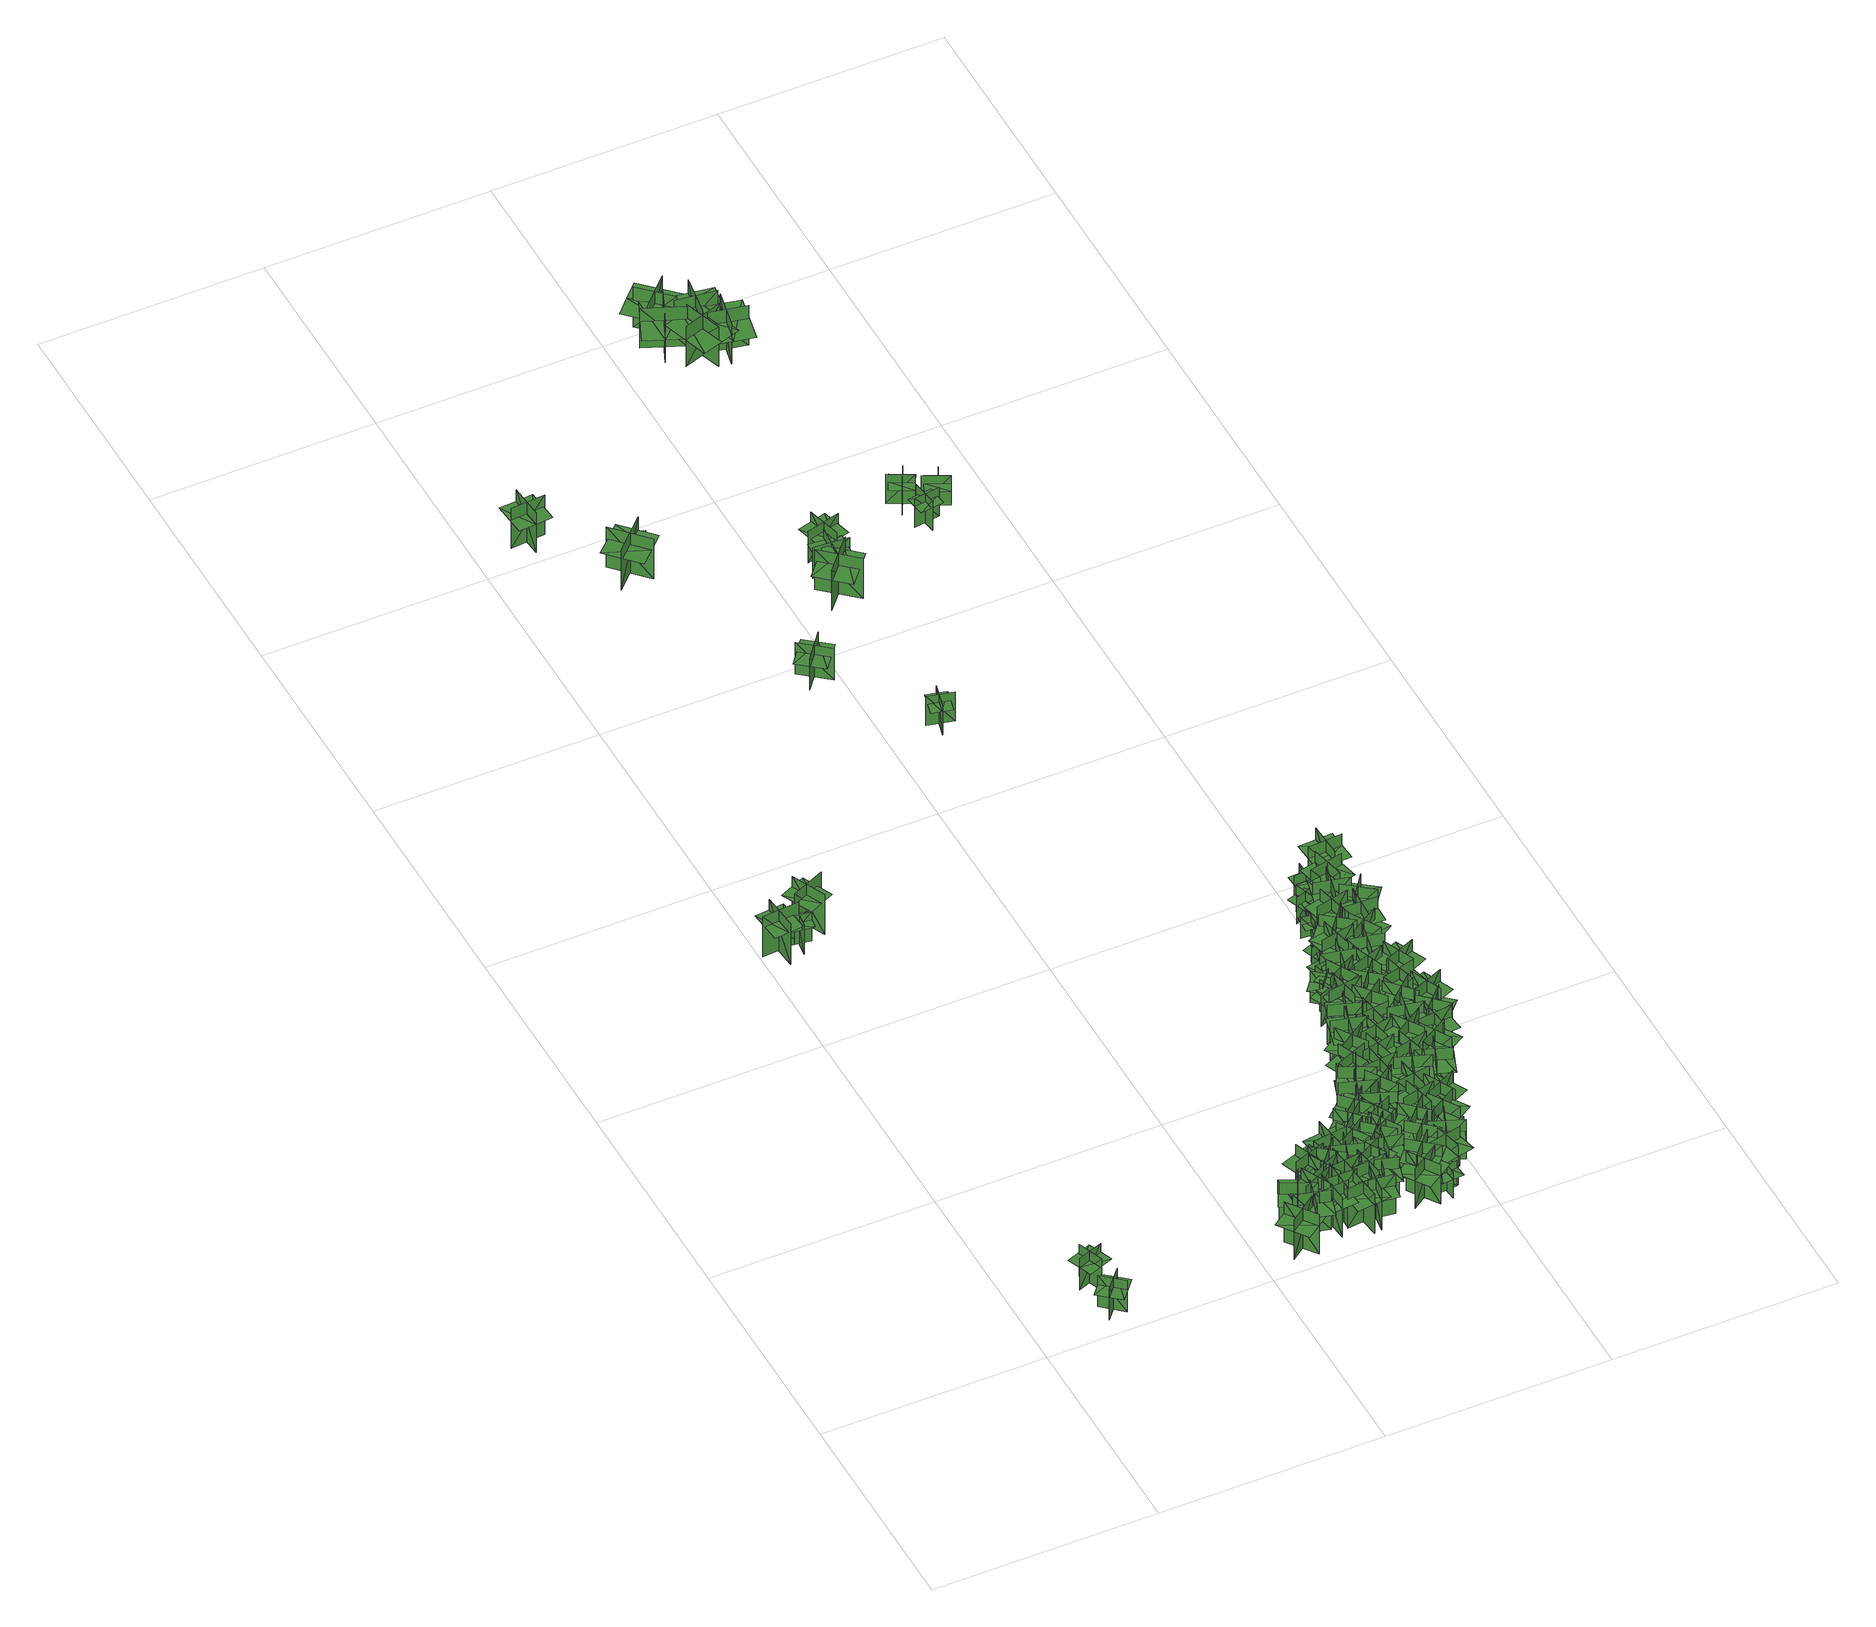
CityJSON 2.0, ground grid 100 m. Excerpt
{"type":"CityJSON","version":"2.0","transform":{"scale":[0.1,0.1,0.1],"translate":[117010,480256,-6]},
"CityObjects":{
"tree1":{"type":"SolitaryVegetationObject","geometry":[{"type":"MultiSurface","lod":"1","boundaries":[[[0,1,2]],[[0,2,3]],[[4,5,6]],[[4,6,7]],[[8,9,10]],[[8,10,11]],[[8,11,12]],[[8,12,13]]]}]},
"tree2":{"type":"SolitaryVegetationObject","geometry":[{"type":"MultiSurface","lod":"1","boundaries":[[[14,15,16]],[[14,16,17]],[[18,19,20]],[[18,20,21]],[[22,23,24]],[[22,24,25]],[[22,25,26]],[[22,26,27]]]}]},
"tree3":{"type":"SolitaryVegetationObject","geometry":[{"type":"MultiSurface","lod":"1","boundaries":[[[28,29,30]],[[28,30,31]],[[32,33,34]],[[32,34,35]],[[36,37,38]],[[36,38,39]],[[36,40,41]],[[36,41,37]]]}]},
"tree4":{"type":"SolitaryVegetationObject","geometry":[{"type":"MultiSurface","lod":"1","boundaries":[[[42,43,44]],[[42,44,45]],[[46,47,48]],[[46,48,49]],[[50,51,52]],[[50,52,53]],[[50,54,55]],[[50,55,51]]]}]},
"tree5":{"type":"SolitaryVegetationObject","geometry":[{"type":"MultiSurface","lod":"1","boundaries":[[[56,57,58]],[[56,58,59]],[[60,61,62]],[[60,62,63]],[[64,65,66]],[[64,66,67]],[[64,68,69]],[[64,69,65]]]}]},
"tree6":{"type":"SolitaryVegetationObject","geometry":[{"type":"MultiSurface","lod":"1","boundaries":[[[70,71,72]],[[70,72,73]],[[74,75,76]],[[74,76,77]],[[78,79,80]],[[78,80,81]],[[78,81,82]],[[78,82,83]]]}]},
"tree7":{"type":"SolitaryVegetationObject","geometry":[{"type":"MultiSurface","lod":"1","boundaries":[[[84,85,86]],[[84,86,87]],[[88,89,90]],[[88,90,91]],[[92,93,94]],[[92,94,95]],[[92,95,96]],[[92,96,97]]]}]},
"tree8":{"type":"SolitaryVegetationObject","geometry":[{"type":"MultiSurface","lod":"1","boundaries":[[[98,99,100]],[[98,100,101]],[[102,103,104]],[[102,104,105]],[[106,107,108]],[[106,108,109]],[[106,109,110]],[[106,110,111]]]}]},
"tree9":{"type":"SolitaryVegetationObject","geometry":[{"type":"MultiSurface","lod":"1","boundaries":[[[112,113,114]],[[112,114,115]],[[116,117,118]],[[116,118,119]],[[120,121,122]],[[120,122,123]],[[120,123,124]],[[120,124,125]]]}]},
"tree10":{"type":"SolitaryVegetationObject","geometry":[{"type":"MultiSurface","lod":"1","boundaries":[[[126,127,128]],[[126,128,129]],[[130,131,132]],[[130,132,133]],[[134,135,136]],[[134,136,137]],[[134,137,138]],[[134,138,139]]]}]},
"tree11":{"type":"SolitaryVegetationObject","geometry":[{"type":"MultiSurface","lod":"1","boundaries":[[[140,141,142]],[[140,142,143]],[[144,145,146]],[[144,146,147]],[[148,149,150]],[[148,150,151]],[[148,151,152]],[[148,152,153]]]}]},
"tree12":{"type":"SolitaryVegetationObject","geometry":[{"type":"MultiSurface","lod":"1","boundaries":[[[154,155,156]],[[154,156,157]],[[158,159,160]],[[158,160,161]],[[162,163,164]],[[162,164,165]],[[162,165,166]],[[162,166,167]]]}]},
"tree13":{"type":"SolitaryVegetationObject","geometry":[{"type":"MultiSurface","lod":"1","boundaries":[[[168,169,170]],[[168,170,171]],[[172,173,174]],[[172,174,175]],[[176,177,178]],[[176,178,179]],[[176,179,180]],[[176,180,181]]]}]},
"tree14":{"type":"SolitaryVegetationObject","geometry":[{"type":"MultiSurface","lod":"1","boundaries":[[[182,183,184]],[[182,184,185]],[[186,187,188]],[[186,188,189]],[[190,191,192]],[[190,192,193]],[[190,193,194]],[[190,194,195]]]}]},
"tree15":{"type":"SolitaryVegetationObject","geometry":[{"type":"MultiSurface","lod":"1","boundaries":[[[196,197,198]],[[196,198,199]],[[200,201,202]],[[200,202,203]],[[204,205,206]],[[204,206,207]],[[204,207,208]],[[204,208,209]]]}]},
"tree16":{"type":"SolitaryVegetationObject","geometry":[{"type":"MultiSurface","lod":"1","boundaries":[[[210,211,212]],[[210,212,213]],[[214,215,216]],[[214,216,217]],[[218,219,220]],[[218,220,221]],[[218,221,222]],[[218,222,223]]]}]},
"tree17":{"type":"SolitaryVegetationObject","geometry":[{"type":"MultiSurface","lod":"1","boundaries":[[[224,225,226]],[[224,226,227]],[[228,229,230]],[[228,230,231]],[[232,233,234]],[[232,234,235]],[[232,235,236]],[[232,236,237]]]}]},
"tree18":{"type":"SolitaryVegetationObject","geometry":[{"type":"MultiSurface","lod":"1","boundaries":[[[238,239,240]],[[238,240,241]],[[242,243,244]],[[242,244,245]],[[246,247,248]],[[246,248,249]],[[246,249,250]],[[246,250,251]]]}]},
"tree19":{"type":"SolitaryVegetationObject","geometry":[{"type":"MultiSurface","lod":"1","boundaries":[[[252,253,254]],[[252,254,255]],[[256,257,258]],[[256,258,259]],[[260,261,262]],[[260,262,263]],[[260,263,264]],[[260,264,265]]]}]},
"tree20":{"type":"SolitaryVegetationObject","geometry":[{"type":"MultiSurface","lod":"1","boundaries":[[[266,267,268]],[[266,268,269]],[[270,271,272]],[[270,272,273]],[[274,275,276]],[[274,276,277]],[[274,277,278]],[[274,278,279]]]}]},
"tree21":{"type":"SolitaryVegetationObject","geometry":[{"type":"MultiSurface","lod":"1","boundaries":[[[280,281,282]],[[280,282,283]],[[284,285,286]],[[284,286,287]],[[288,289,290]],[[288,290,291]],[[288,291,292]],[[288,292,293]]]}]},
"tree22":{"type":"SolitaryVegetationObject","geometry":[{"type":"MultiSurface","lod":"1","boundaries":[[[294,295,296]],[[294,296,297]],[[298,299,300]],[[298,300,301]],[[302,303,304]],[[302,304,305]],[[302,305,306]],[[302,306,307]]]}]},
"tree23":{"type":"SolitaryVegetationObject","geometry":[{"type":"MultiSurface","lod":"1","boundaries":[[[308,309,310]],[[308,310,311]],[[312,313,314]],[[312,314,315]],[[316,317,318]],[[316,318,319]],[[316,319,320]],[[316,320,321]]]}]},
"tree24":{"type":"SolitaryVegetationObject","geometry":[{"type":"MultiSurface","lod":"1","boundaries":[[[322,323,324]],[[322,324,325]],[[326,327,328]],[[326,328,329]],[[330,331,332]],[[330,332,333]],[[330,333,334]],[[330,334,335]]]}]},
"tree25":{"type":"SolitaryVegetationObject","geometry":[{"type":"MultiSurface","lod":"1","boundaries":[[[336,337,338]],[[336,338,339]],[[340,341,342]],[[340,342,343]],[[344,345,346]],[[344,346,347]],[[344,347,348]],[[344,348,349]]]}]},
"tree26":{"type":"SolitaryVegetationObject","geometry":[{"type":"MultiSurface","lod":"1","boundaries":[[[350,351,352]],[[350,352,353]],[[354,355,356]],[[354,356,357]],[[358,359,360]],[[358,360,361]],[[358,361,362]],[[358,362,363]]]}]},
"tree27":{"type":"SolitaryVegetationObject","geometry":[{"type":"MultiSurface","lod":"1","boundaries":[[[364,365,366]],[[364,366,367]],[[368,369,370]],[[368,370,371]],[[372,373,374]],[[372,374,375]],[[372,375,376]],[[372,376,377]]]}]},
"tree28":{"type":"SolitaryVegetationObject","geometry":[{"type":"MultiSurface","lod":"1","boundaries":[[[378,379,380]],[[378,380,381]],[[382,383,384]],[[382,384,385]],[[386,387,388]],[[386,388,389]],[[386,389,390]],[[386,390,391]]]}]},
"tree29":{"type":"SolitaryVegetationObject","geometry":[{"type":"MultiSurface","lod":"1","boundaries":[[[392,393,394]],[[392,394,395]],[[396,397,398]],[[396,398,399]],[[400,401,402]],[[400,402,403]],[[400,403,404]],[[400,404,405]]]}]},
"tree30":{"type":"SolitaryVegetationObject","geometry":[{"type":"MultiSurface","lod":"1","boundaries":[[[406,407,408]],[[406,408,409]],[[410,411,412]],[[410,412,413]],[[414,415,416]],[[414,416,417]],[[414,417,418]],[[414,418,419]]]}]},
"tree31":{"type":"SolitaryVegetationObject","geometry":[{"type":"MultiSurface","lod":"1","boundaries":[[[420,421,422]],[[420,422,423]],[[424,425,426]],[[424,426,427]],[[428,429,430]],[[428,430,431]],[[428,431,432]],[[428,432,433]]]}]},
"tree32":{"type":"SolitaryVegetationObject","geometry":[{"type":"MultiSurface","lod":"1","boundaries":[[[434,435,436]],[[434,436,437]],[[438,439,440]],[[438,440,441]],[[442,443,444]],[[442,444,445]],[[442,445,446]],[[442,446,447]]]}]},
"tree33":{"type":"SolitaryVegetationObject","geometry":[{"type":"MultiSurface","lod":"1","boundaries":[[[448,449,450]],[[448,450,451]],[[452,453,454]],[[452,454,455]],[[456,457,458]],[[456,458,459]],[[456,459,460]],[[456,460,461]]]}]},
"tree34":{"type":"SolitaryVegetationObject","geometry":[{"type":"MultiSurface","lod":"1","boundaries":[[[462,463,464]],[[462,464,465]],[[466,467,468]],[[466,468,469]],[[470,471,472]],[[470,472,473]],[[470,473,474]],[[470,474,475]]]}]},
"tree35":{"type":"SolitaryVegetationObject","geometry":[{"type":"MultiSurface","lod":"1","boundaries":[[[476,477,478]],[[476,478,479]],[[480,481,482]],[[480,482,483]],[[484,485,486]],[[484,486,487]],[[484,487,488]],[[484,488,489]]]}]},
"tree36":{"type":"SolitaryVegetationObject","geometry":[{"type":"MultiSurface","lod":"1","boundaries":[[[490,491,492]],[[490,492,493]],[[494,495,496]],[[494,496,497]],[[498,499,500]],[[498,500,501]],[[498,501,502]],[[498,502,503]]]}]},
"tree37":{"type":"SolitaryVegetationObject","geometry":[{"type":"MultiSurface","lod":"1","boundaries":[[[504,505,506]],[[504,506,507]],[[508,509,510]],[[508,510,511]],[[512,513,514]],[[512,514,515]],[[512,515,516]],[[512,516,517]]]}]},
"tree38":{"type":"SolitaryVegetationObject","geometry":[{"type":"MultiSurface","lod":"1","boundaries":[[[518,519,520]],[[518,520,521]],[[522,523,524]],[[522,524,525]],[[526,527,528]],[[526,528,529]],[[526,529,530]],[[526,530,531]]]}]},
"tree39":{"type":"SolitaryVegetationObject","geometry":[{"type":"MultiSurface","lod":"1","boundaries":[[[532,533,534]],[[532,534,535]],[[536,537,538]],[[536,538,539]],[[540,541,542]],[[540,542,543]],[[540,543,544]],[[540,544,545]]]}]},
"tree40":{"type":"SolitaryVegetationObject","geometry":[{"type":"MultiSurface","lod":"1","boundaries":[[[546,547,548]],[[546,548,549]],[[550,551,552]],[[550,552,553]],[[554,555,556]],[[554,556,557]],[[554,557,558]],[[554,558,559]]]}]},
"tree41":{"type":"SolitaryVegetationObject","geometry":[{"type":"MultiSurface","lod":"1","boundaries":[[[560,561,562]],[[560,562,563]],[[564,565,566]],[[564,566,567]],[[568,569,570]],[[568,570,571]],[[568,571,572]],[[568,572,573]]]}]},
"tree42":{"type":"SolitaryVegetationObject","geometry":[{"type":"MultiSurface","lod":"1","boundaries":[[[574,575,576]],[[574,576,577]],[[578,579,580]],[[578,580,581]],[[582,583,584]],[[582,584,585]],[[582,585,586]],[[582,586,587]]]}]},
"tree43":{"type":"SolitaryVegetationObject","geometry":[{"type":"MultiSurface","lod":"1","boundaries":[[[588,589,590]],[[588,590,591]],[[592,593,594]],[[592,594,595]],[[596,597,598]],[[596,598,599]],[[596,599,600]],[[596,600,601]]]}]},
"tree44":{"type":"SolitaryVegetationObject","geometry":[{"type":"MultiSurface","lod":"1","boundaries":[[[602,603,604]],[[602,604,605]],[[606,607,608]],[[606,608,609]],[[610,611,612]],[[610,612,613]],[[610,613,614]],[[610,614,615]]]}]},
"tree45":{"type":"SolitaryVegetationObject","geometry":[{"type":"MultiSurface","lod":"1","boundaries":[[[616,617,618]],[[616,618,619]],[[620,621,622]],[[620,622,623]],[[624,625,626]],[[624,626,627]],[[624,627,628]],[[624,628,629]]]}]},
"tree46":{"type":"SolitaryVegetationObject","geometry":[{"type":"MultiSurface","lod":"1","boundaries":[[[630,631,632]],[[630,632,633]],[[634,635,636]],[[634,636,637]],[[638,639,640]],[[638,640,641]],[[638,641,642]],[[638,642,643]]]}]},
"tree47":{"type":"SolitaryVegetationObject","geometry":[{"type":"MultiSurface","lod":"1","boundaries":[[[644,645,646]],[[644,646,647]],[[648,649,650]],[[648,650,651]],[[652,653,654]],[[652,654,655]],[[652,655,656]],[[652,656,657]]]}]},
"tree48":{"type":"SolitaryVegetationObject","geometry":[{"type":"MultiSurface","lod":"1","boundaries":[[[658,659,660]],[[658,660,661]],[[662,663,664]],[[662,664,665]],[[666,667,668]],[[666,668,669]],[[666,669,670]],[[666,670,671]]]}]},
"tree49":{"type":"SolitaryVegetationObject","geometry":[{"type":"MultiSurface","lod":"1","boundaries":[[[672,673,674]],[[672,674,675]],[[676,677,678]],[[676,678,679]],[[680,681,682]],[[680,682,683]],[[680,683,684]],[[680,684,685]]]}]},
"tree50":{"type":"SolitaryVegetationObject","geometry":[{"type":"MultiSurface","lod":"1","boundaries":[[[686,687,688]],[[686,688,689]],[[690,691,692]],[[690,692,693]],[[694,695,696]],[[694,696,697]],[[694,697,698]],[[694,698,699]]]}]},
"tree51":{"type":"SolitaryVegetationObject","geometry":[{"type":"MultiSurface","lod":"1","boundaries":[[[700,701,702]],[[700,702,703]],[[704,705,706]],[[704,706,707]],[[708,709,710]],[[708,710,711]],[[708,711,712]],[[708,712,713]]]}]},
"tree52":{"type":"SolitaryVegetationObject","geometry":[{"type":"MultiSurface","lod":"1","boundaries":[[[714,715,716]],[[714,716,717]],[[718,719,720]],[[718,720,721]],[[722,723,724]],[[722,724,725]],[[722,725,726]],[[722,726,727]]]}]},
"tree53":{"type":"SolitaryVegetationObject","geometry":[{"type":"MultiSurface","lod":"1","boundaries":[[[728,729,730]],[[728,730,731]],[[732,733,734]],[[732,734,735]],[[736,737,738]],[[736,738,739]],[[736,739,740]],[[736,740,741]]]}]},
"tree54":{"type":"SolitaryVegetationObject","geometry":[{"type":"MultiSurface","lod":"1","boundaries":[[[742,743,744]],[[742,744,745]],[[746,747,748]],[[746,748,749]],[[750,751,752]],[[750,752,753]],[[750,753,754]],[[750,754,755]]]}]},
"tree55":{"type":"SolitaryVegetationObject","geometry":[{"type":"MultiSurface","lod":"1","boundaries":[[[756,757,758]],[[756,758,759]],[[760,761,762]],[[760,762,763]],[[764,765,766]],[[764,766,767]],[[764,767,768]],[[764,768,769]]]}]},
"tree56":{"type":"SolitaryVegetationObject","geometry":[{"type":"MultiSurface","lod":"1","boundaries":[[[770,771,772]],[[770,772,773]],[[774,775,776]],[[774,776,777]],[[778,779,780]],[[778,780,781]],[[778,781,782]],[[778,782,783]]]}]},
"tree57":{"type":"SolitaryVegetationObject","geometry":[{"type":"MultiSurface","lod":"1","boundaries":[[[784,785,786]],[[784,786,787]],[[788,789,790]],[[788,790,791]],[[792,793,794]],[[792,794,795]],[[792,795,796]],[[792,796,797]]]}]},
"tree58":{"type":"SolitaryVegetationObject","geometry":[{"type":"MultiSurface","lod":"1","boundaries":[[[798,799,800]],[[798,800,801]],[[802,803,804]],[[802,804,805]],[[806,807,808]],[[806,808,809]],[[806,807,810]],[[806,810,811]]]}]},
"tree59":{"type":"SolitaryVegetationObject","geometry":[{"type":"MultiSurface","lod":"1","boundaries":[[[812,813,814]],[[812,814,815]],[[816,817,818]],[[816,818,819]],[[820,821,822]],[[820,822,823]],[[820,823,824]],[[820,824,825]]]}]},
"tree60":{"type":"SolitaryVegetationObject","geometry":[{"type":"MultiSurface","lod":"1","boundaries":[[[826,827,828]],[[826,828,829]],[[830,831,832]],[[830,832,833]],[[834,835,836]],[[834,836,837]],[[834,837,838]],[[834,838,839]]]}]},
"tree61":{"type":"SolitaryVegetationObject","geometry":[{"type":"MultiSurface","lod":"1","boundaries":[[[840,841,842]],[[840,842,843]],[[844,845,846]],[[844,846,847]],[[848,849,850]],[[848,850,851]],[[848,851,852]],[[848,852,853]]]}]},
"tree62":{"type":"SolitaryVegetationObject","geometry":[{"type":"MultiSurface","lod":"1","boundaries":[[[854,855,856]],[[854,856,857]],[[858,859,860]],[[858,860,861]],[[862,863,864]],[[862,864,865]],[[862,866,867]],[[862,867,863]]]}]},
"tree63":{"type":"SolitaryVegetationObject","geometry":[{"type":"MultiSurface","lod":"1","boundaries":[[[868,869,870]],[[868,870,871]],[[872,873,874]],[[872,874,875]],[[876,877,878]],[[876,878,879]],[[876,877,880]],[[876,880,881]]]}]},
"tree64":{"type":"SolitaryVegetationObject","geometry":[{"type":"MultiSurface","lod":"1","boundaries":[[[882,883,884]],[[882,884,885]],[[886,887,888]],[[886,888,889]],[[890,891,892]],[[890,892,893]],[[890,893,894]],[[890,894,895]]]}]},
"tree65":{"type":"SolitaryVegetationObject","geometry":[{"type":"MultiSurface","lod":"1","boundaries":[[[896,897,898]],[[896,898,899]],[[900,901,902]],[[900,902,903]],[[904,905,906]],[[904,906,907]],[[904,907,908]],[[904,908,909]]]}]},
"tree66":{"type":"SolitaryVegetationObject","geometry":[{"type":"MultiSurface","lod":"1","boundaries":[[[910,911,912]],[[910,912,913]],[[914,915,916]],[[914,916,917]],[[918,919,920]],[[918,920,921]],[[918,921,922]],[[918,922,923]]]}]},
"tree67":{"type":"SolitaryVegetationObject","geometry":[{"type":"MultiSurface","lod":"1","boundaries":[[[924,925,926]],[[924,926,927]],[[928,929,930]],[[928,930,931]],[[932,933,934]],[[932,934,935]],[[932,933,936]],[[932,936,937]]]}]},
"tree68":{"type":"SolitaryVegetationObject","geometry":[{"type":"MultiSurface","lod":"1","boundaries":[[[938,939,940]],[[938,940,941]],[[942,943,944]],[[942,944,945]],[[946,947,948]],[[946,948,949]],[[946,949,950]],[[946,950,951]]]}]},
"tree69":{"type":"SolitaryVegetationObject","geometry":[{"type":"MultiSurface","lod":"1","boundaries":[[[952,953,954]],[[952,954,955]],[[956,957,958]],[[956,958,959]],[[960,961,962]],[[960,962,963]],[[960,963,964]],[[960,964,965]]]}]},
"tree70":{"type":"SolitaryVegetationObject","geometry":[{"type":"MultiSurface","lod":"1","boundaries":[[[966,967,968]],[[966,968,969]],[[970,971,972]],[[970,972,973]],[[974,975,976]],[[974,976,977]],[[974,977,978]],[[974,978,979]]]}]},
"tree71":{"type":"SolitaryVegetationObject","geometry":[{"type":"MultiSurface","lod":"1","boundaries":[[[980,981,982]],[[980,982,983]],[[984,985,986]],[[984,986,987]],[[988,989,990]],[[988,990,991]],[[988,991,992]],[[988,992,993]]]}]},
"tree72":{"type":"SolitaryVegetationObject","geometry":[{"type":"MultiSurface","lod":"1","boundaries":[[[994,995,996]],[[994,996,997]],[[998,999,1000]],[[998,1000,1001]],[[1002,1003,1004]],[[1002,1004,1005]],[[1002,1003,1006]],[[1002,1006,1007]]]}]},
"tree73":{"type":"SolitaryVegetationObject","geometry":[{"type":"MultiSurface","lod":"1","boundaries":[[[1008,1009,1010]],[[1008,1010,1011]],[[1012,1013,1014]],[[1012,1014,1015]],[[1016,1017,1018]],[[1016,1018,1019]],[[1016,1019,1020]],[[1016,1020,1021]]]}]},
"tree74":{"type":"SolitaryVegetationObject","geometry":[{"type":"MultiSurface","lod":"1","boundaries":[[[1022,1023,1024]],[[1022,1024,1025]],[[1026,1027,1028]],[[1026,1028,1029]],[[1030,1031,1032]],[[1030,1032,1033]],[[1030,1033,1034]],[[1030,1034,1035]]]}]},
"tree75":{"type":"SolitaryVegetationObject","geometry":[{"type":"MultiSurface","lod":"1","boundaries":[[[1036,1037,1038]],[[1036,1038,1039]],[[1040,1041,1042]],[[1040,1042,1043]],[[1044,1045,1046]],[[1044,1046,1047]],[[1044,1047,1048]],[[1044,1048,1049]]]}]},
"tree76":{"type":"SolitaryVegetationObject","geometry":[{"type":"MultiSurface","lod":"1","boundaries":[[[1050,1051,1052]],[[1050,1052,1053]],[[1054,1055,1056]],[[1054,1056,1057]],[[1058,1059,1060]],[[1058,1060,1061]],[[1058,1061,1062]],[[1058,1062,1063]]]}]},
"tree77":{"type":"SolitaryVegetationObject","geometry":[{"type":"MultiSurface","lod":"1","boundaries":[[[1064,1065,1066]],[[1064,1066,1067]],[[1068,1069,1070]],[[1068,1070,1071]],[[1072,1073,1074]],[[1072,1074,1075]],[[1072,1075,1076]],[[1072,1076,1077]]]}]},
"tree78":{"type":"SolitaryVegetationObject","geometry":[{"type":"MultiSurface","lod":"1","boundaries":[[[1078,1079,1080]],[[1078,1080,1081]],[[1082,1083,1084]],[[1082,1084,1085]],[[1086,1087,1088]],[[1086,1088,1089]],[[1086,1089,1090]],[[1086,1090,1091]]]}]},
"tree79":{"type":"SolitaryVegetationObject","geometry":[{"type":"MultiSurface","lod":"1","boundaries":[[[1092,1093,1094]],[[1092,1094,1095]],[[1096,1097,1098]],[[1096,1098,1099]],[[1100,1101,1102]],[[1100,1102,1103]],[[1100,1103,1104]],[[1100,1104,1105]]]}]},
"tree80":{"type":"SolitaryVegetationObject","geometry":[{"type":"MultiSurface","lod":"1","boundaries":[[[1106,1107,1108]],[[1106,1108,1109]],[[1110,1111,1112]],[[1110,1112,1113]],[[1114,1115,1116]],[[1114,1116,1117]],[[1114,1115,1118]],[[1114,1118,1119]]]}]},
"tree81":{"type":"SolitaryVegetationObject","geometry":[{"type":"MultiSurface","lod":"1","boundaries":[[[1120,1121,1122]],[[1120,1122,1123]],[[1124,1125,1126]],[[1124,1126,1127]],[[1128,1129,1130]],[[1128,1130,1131]],[[1128,1131,1132]],[[1128,1132,1133]]]}]},
"tree82":{"type":"SolitaryVegetationObject","geometry":[{"type":"MultiSurface","lod":"1","boundaries":[[[1134,1135,1136]],[[1134,1136,1137]],[[1138,1139,1140]],[[1138,1140,1141]],[[1142,1143,1144]],[[1142,1144,1145]],[[1142,1145,1146]],[[1142,1146,1147]]]}]},
"tree83":{"type":"SolitaryVegetationObject","geometry":[{"type":"MultiSurface","lod":"1","boundaries":[[[1148,1149,1150]],[[1148,1150,1151]],[[1152,1153,1154]],[[1152,1154,1155]],[[1156,1157,1158]],[[1156,1158,1159]],[[1156,1159,1160]],[[1156,1160,1161]]]}]},
"tree84":{"type":"SolitaryVegetationObject","geometry":[{"type":"MultiSurface","lod":"1","boundaries":[[[1162,1163,1164]],[[1162,1164,1165]],[[1166,1167,1168]],[[1166,1168,1169]],[[1170,1171,1172]],[[1170,1172,1173]],[[1170,1173,1174]],[[1170,1174,1175]]]}]},
"tree85":{"type":"SolitaryVegetationObject","geometry":[{"type":"MultiSurface","lod":"1","boundaries":[[[1176,1177,1178]],[[1176,1178,1179]],[[1180,1181,1182]],[[1180,1182,1183]],[[1184,1185,1186]],[[1184,1186,1187]],[[1184,1187,1188]],[[1184,1188,1189]]]}]},
"tree86":{"type":"SolitaryVegetationObject","geometry":[{"type":"MultiSurface","lod":"1","boundaries":[[[1190,1191,1192]],[[1190,1192,1193]],[[1194,1195,1196]],[[1194,1196,1197]],[[1198,1199,1200]],[[1198,1200,1201]],[[1198,1201,1202]],[[1198,1202,1203]]]}]},
"tree87":{"type":"SolitaryVegetationObject","geometry":[{"type":"MultiSurface","lod":"1","boundaries":[[[1204,1205,1206]],[[1204,1206,1207]],[[1208,1209,1210]],[[1208,1210,1211]],[[1212,1213,1214]],[[1212,1214,1215]],[[1212,1213,1216]],[[1212,1216,1217]]]}]},
"tree88":{"type":"SolitaryVegetationObject","geometry":[{"type":"MultiSurface","lod":"1","boundaries":[[[1218,1219,1220]],[[1218,1220,1221]],[[1222,1223,1224]],[[1222,1224,1225]],[[1226,1227,1228]],[[1226,1228,1229]],[[1226,1229,1230]],[[1226,1230,1231]]]}]},
"tree89":{"type":"SolitaryVegetationObject","geometry":[{"type":"MultiSurface","lod":"1","boundaries":[[[1232,1233,1234]],[[1232,1234,1235]],[[1236,1237,1238]],[[1236,1238,1239]],[[1240,1241,1242]],[[1240,1242,1243]],[[1240,1243,1244]],[[1240,1244,1245]]]}]},
"tree90":{"type":"SolitaryVegetationObject","geometry":[{"type":"MultiSurface","lod":"1","boundaries":[[[1246,1247,1248]],[[1246,1248,1249]],[[1250,1251,1252]],[[1250,1252,1253]],[[1254,1255,1256]],[[1254,1256,1257]],[[1254,1257,1258]],[[1254,1258,1259]]]}]},
"tree91":{"type":"SolitaryVegetationObject","geometry":[{"type":"MultiSurface","lod":"1","boundaries":[[[1260,1261,1262]],[[1260,1262,1263]],[[1264,1265,1266]],[[1264,1266,1267]],[[1268,1269,1270]],[[1268,1270,1271]],[[1268,1271,1272]],[[1268,1272,1273]]]}]},
"tree92":{"type":"SolitaryVegetationObject","geometry":[{"type":"MultiSurface","lod":"1","boundaries":[[[1274,1275,1276]],[[1274,1276,1277]],[[1278,1279,1280]],[[1278,1280,1281]],[[1282,1283,1284]],[[1282,1284,1285]],[[1282,1283,1286]],[[1282,1286,1287]]]}]},
"tree93":{"type":"SolitaryVegetationObject","geometry":[{"type":"MultiSurface","lod":"1","boundaries":[[[1288,1289,1290]],[[1288,1290,1291]],[[1292,1293,1294]],[[1292,1294,1295]],[[1296,1297,1298]],[[1296,1298,1299]],[[1296,1299,1300]],[[1296,1300,1301]]]}]},
"tree94":{"type":"SolitaryVegetationObject","geometry":[{"type":"MultiSurface","lod":"1","boundaries":[[[1302,1303,1304]],[[1302,1304,1305]],[[1306,1307,1308]],[[1306,1308,1309]],[[1310,1311,1312]],[[1310,1312,1313]],[[1310,1313,1314]],[[1310,1314,1315]]]}]},
"tree95":{"type":"SolitaryVegetationObject","geometry":[{"type":"MultiSurface","lod":"1","boundaries":[[[1316,1317,1318]],[[1316,1318,1319]],[[1320,1321,1322]],[[1320,1322,1323]],[[1324,1325,1326]],[[1324,1326,1327]],[[1324,1327,1328]],[[1324,1328,1329]]]}]},
"tree96":{"type":"SolitaryVegetationObject","geometry":[{"type":"MultiSurface","lod":"1","boundaries":[[[1330,1331,1332]],[[1330,1332,1333]],[[1334,1335,1336]],[[1334,1336,1337]],[[1338,1339,1340]],[[1338,1340,1341]],[[1338,1341,1342]],[[1338,1342,1343]]]}]},
"tree97":{"type":"SolitaryVegetationObject","geometry":[{"type":"MultiSurface","lod":"1","boundaries":[[[1344,1345,1346]],[[1344,1346,1347]],[[1348,1349,1350]],[[1348,1350,1351]],[[1352,1353,1354]],[[1352,1354,1355]],[[1352,1355,1356]],[[1352,1356,1357]]]}]},
"tree98":{"type":"SolitaryVegetationObject","geometry":[{"type":"MultiSurface","lod":"1","boundaries":[[[1358,1359,1360]],[[1358,1360,1361]],[[1362,1363,1364]],[[1362,1364,1365]],[[1366,1367,1368]],[[1366,1368,1369]],[[1366,1370,1371]],[[1366,1371,1367]]]}]},
"tree99":{"type":"SolitaryVegetationObject","geometry":[{"type":"MultiSurface","lod":"1","boundaries":[[[1372,1373,1374]],[[1372,1374,1375]],[[1376,1377,1378]],[[1376,1378,1379]],[[1380,1381,1382]],[[1380,1382,1383]],[[1380,1384,1385]],[[1380,1385,1381]]]}]},
"tree100":{"type":"SolitaryVegetationObject","geometry":[{"type":"MultiSurface","lod":"1","boundaries":[[[1386,1387,1388]],[[1386,1388,1389]],[[1390,1391,1392]],[[1390,1392,1393]],[[1394,1395,1396]],[[1394,1396,1397]],[[1394,1397,1398]],[[1394,1398,1399]]]}]},
"tree101":{"type":"SolitaryVegetationObject","geometry":[{"type":"MultiSurface","lod":"1","boundaries":[[[1400,1401,1402]],[[1400,1402,1403]],[[1404,1405,1406]],[[1404,1406,1407]],[[1408,1409,1410]],[[1408,1410,1411]],[[1408,1411,1412]],[[1408,1412,1413]]]}]},
"tree102":{"type":"SolitaryVegetationObject","geometry":[{"type":"MultiSurface","lod":"1","boundaries":[[[1414,1415,1416]],[[1414,1416,1417]],[[1418,1419,1420]],[[1418,1420,1421]],[[1422,1423,1424]],[[1422,1424,1425]],[[1422,1425,1426]],[[1422,1426,1427]]]}]},
"tree103":{"type":"SolitaryVegetationObject","geometry":[{"type":"MultiSurface","lod":"1","boundaries":[[[1428,1429,1430]],[[1428,1430,1431]],[[1432,1433,1434]],[[1432,1434,1435]],[[1436,1437,1438]],[[1436,1438,1439]],[[1436,1440,1441]],[[1436,1441,1437]]]}]}
},
"vertices":[
[399,88,15],[307,167,15],[307,167,184],[399,88,184],[394,169,15],[315,77,15],[315,77,184],[394,169,184],[394,169,137],[347,209,137],[268,116,137],[315,77,137],[361,37,137],[440,130,137],
[319,357,16],[362,243,16],[362,243,186],[319,357,186],[285,283,16],[399,326,16],[399,326,186],[285,283,186],[285,283,138],[307,226,138],[421,270,138],[399,326,138],[377,383,138],[263,340,138],
[90,2470,17],[76,2634,17],[76,2634,236],[90,2470,236],[174,2570,17],[9,2556,17],[9,2556,236],[174,2570,236],[89,2484,179],[76,2634,179],[11,2629,179],[24,2478,179],[154,2489,179],[141,2640,179],
[107,2574,15],[224,2557,15],[224,2557,171],[107,2574,171],[164,2500,15],[180,2617,15],[180,2617,171],[164,2500,171],[117,2573,131],[224,2557,131],[231,2604,131],[124,2619,131],[110,2527,131],[217,2511,131],
[287,2568,13],[218,2718,13],[218,2718,232],[287,2568,232],[332,2690,13],[181,2622,13],[181,2622,232],[332,2690,232],[281,2580,176],[218,2718,176],[159,2691,176],[222,2553,176],[341,2608,176],[278,2745,176],
[1125,67,14],[1250,159,14],[1250,159,230],[1125,67,230],[1227,51,14],[1135,176,14],[1135,176,230],[1227,51,230],[1227,51,169],[1289,97,169],[1197,222,169],[1135,176,169],[1073,130,169],[1164,5,169],
[1166,283,14],[1305,215,14],[1305,215,230],[1166,283,230],[1198,185,14],[1267,324,14],[1267,324,230],[1198,185,230],[1198,185,170],[1268,151,170],[1336,290,170],[1267,324,170],[1197,358,170],[1129,219,170],
[1331,151,19],[1182,194,19],[1182,194,234],[1331,151,234],[1281,242,19],[1239,93,19],[1239,93,234],[1281,242,234],[1281,242,174],[1206,263,174],[1164,114,174],[1239,93,174],[1313,71,174],[1356,220,174],
[1252,215,17],[1392,282,17],[1392,282,233],[1252,215,233],[1349,180,17],[1282,320,17],[1282,320,233],[1349,180,233],[1349,180,172],[1419,214,172],[1352,353,172],[1282,320,172],[1213,287,172],[1279,147,172],
[1352,97,16],[1338,251,16],[1338,251,231],[1352,97,231],[1418,176,16],[1264,162,16],[1264,162,231],[1418,176,231],[1418,176,171],[1411,253,171],[1257,239,171],[1264,162,171],[1271,85,171],[1425,99,171],
[1394,294,16],[1396,139,16],[1396,139,232],[1394,294,232],[1322,220,16],[1477,222,16],[1477,222,232],[1322,220,232],[1322,220,172],[1323,143,172],[1478,145,172],[1477,222,172],[1476,300,172],[1321,298,172],
[1323,453,15],[1376,308,15],[1376,308,230],[1323,453,230],[1279,361,15],[1425,413,15],[1425,413,230],[1279,361,230],[1279,361,170],[1305,288,170],[1451,340,170],[1425,413,170],[1399,486,170],[1253,433,170],
[1315,271,15],[1453,341,15],[1453,341,231],[1315,271,231],[1413,238,15],[1343,377,15],[1343,377,231],[1413,238,231],[1413,238,170],[1482,274,170],[1412,412,170],[1343,377,170],[1274,341,170],[1344,203,170],
[1459,215,13],[1477,61,13],[1477,61,228],[1459,215,228],[1394,134,13],[1548,152,13],[1548,152,228],[1394,134,228],[1394,134,168],[1403,57,168],[1557,75,168],[1548,152,168],[1539,229,168],[1386,211,168],
[1481,319,17],[1361,418,17],[1361,418,233],[1481,319,233],[1471,422,17],[1373,303,17],[1373,303,233],[1471,422,233],[1471,422,172],[1412,472,172],[1313,352,172],[1373,303,172],[1433,253,172],[1531,373,172],
[1381,276,16],[1534,297,16],[1534,297,231],[1381,276,231],[1462,213,16],[1442,366,16],[1442,366,231],[1462,213,231],[1462,213,171],[1539,223,171],[1518,377,171],[1442,366,171],[1365,356,171],[1386,202,171],
[1450,149,13],[1603,129,13],[1603,129,228],[1450,149,228],[1512,67,13],[1532,220,13],[1532,220,228],[1512,67,228],[1512,67,168],[1589,57,168],[1609,211,168],[1532,220,168],[1455,230,168],[1435,77,168],
[1484,376,15],[1464,529,15],[1464,529,231],[1484,376,231],[1547,457,15],[1394,437,15],[1394,437,231],[1547,457,231],[1547,457,170],[1537,534,170],[1384,514,170],[1394,437,170],[1404,360,170],[1558,381,170],
[1569,341,15],[1422,390,15],[1422,390,230],[1569,341,230],[1523,434,15],[1474,287,15],[1474,287,230],[1523,434,230],[1523,434,170],[1450,458,170],[1400,312,170],[1474,287,170],[1547,262,170],[1597,409,170],
[1465,226,18],[1618,247,18],[1618,247,234],[1465,226,234],[1547,163,18],[1526,317,18],[1526,317,234],[1547,163,234],[1547,163,173],[1623,174,173],[1602,327,173],[1526,317,173],[1449,306,173],[1470,153,173],
[1658,209,14],[1510,253,14],[1510,253,229],[1658,209,229],[1610,300,14],[1565,152,14],[1565,152,229],[1610,300,229],[1610,300,169],[1535,322,169],[1491,174,169],[1565,152,169],[1640,130,169],[1684,278,169],
[1624,257,15],[1547,391,15],[1547,391,230],[1624,257,230],[1651,356,15],[1517,279,15],[1517,279,230],[1651,356,230],[1651,356,170],[1613,423,170],[1478,346,170],[1517,279,170],[1556,212,170],[1690,289,170],
[1521,493,17],[1608,365,17],[1608,365,233],[1521,493,233],[1501,392,17],[1629,479,17],[1629,479,233],[1501,392,233],[1501,392,172],[1545,328,172],[1673,415,172],[1629,479,172],[1585,543,172],[1458,455,172],
[1657,465,12],[1549,576,12],[1549,576,227],[1657,465,227],[1659,568,12],[1548,460,12],[1548,460,227],[1659,568,227],[1659,568,167],[1605,624,167],[1494,516,167],[1548,460,167],[1602,405,167],[1713,513,167],
[1584,354,13],[1736,324,13],[1736,324,228],[1584,354,228],[1641,268,13],[1671,420,13],[1671,420,228],[1641,268,228],[1641,268,168],[1717,253,168],[1747,405,168],[1671,420,168],[1595,435,168],[1565,283,168],
[158,5112,14],[312,5125,14],[312,5125,230],[158,5112,230],[236,5045,14],[223,5199,14],[223,5199,230],[236,5045,230],[236,5045,169],[313,5052,169],[300,5206,169],[223,5199,169],[146,5193,169],[159,5039,169],
[1685,119,14],[1813,205,14],[1813,205,229],[1685,119,229],[1786,98,14],[1699,227,14],[1699,227,229],[1786,98,229],[1786,98,169],[1850,141,169],[1764,270,169],[1699,227,169],[1635,183,169],[1722,55,169],
[1610,465,11],[1726,362,11],[1726,362,226],[1610,465,226],[1616,362,11],[1719,478,11],[1719,478,226],[1616,362,226],[1616,362,166],[1674,311,166],[1777,427,166],[1719,478,166],[1661,529,166],[1558,414,166],
[1595,636,17],[1700,522,17],[1700,522,233],[1595,636,233],[1591,533,17],[1704,638,17],[1704,638,233],[1591,533,233],[1591,533,172],[1643,476,172],[1757,581,172],[1704,638,172],[1652,695,172],[1538,590,172],
[1744,364,15],[1663,496,15],[1663,496,231],[1744,364,231],[1768,464,15],[1636,383,15],[1636,383,231],[1768,464,231],[1768,464,170],[1728,530,170],[1596,449,170],[1636,383,170],[1677,317,170],[1809,398,170],
[1826,299,16],[1724,183,16],[1724,183,231],[1826,299,231],[1723,293,16],[1839,191,16],[1839,191,231],[1723,293,231],[1723,293,171],[1672,235,171],[1788,133,171],[1839,191,171],[1890,249,171],[1774,351,171],
[1744,440,16],[1672,577,16],[1672,577,231],[1744,440,231],[1776,539,16],[1638,466,16],[1638,466,231],[1776,539,231],[1776,539,171],[1739,607,171],[1602,535,171],[1638,466,171],[1675,398,171],[1812,470,171],
[1887,159,18],[1787,149,18],[1787,149,157],[1887,159,157],[1835,201,18],[1845,102,18],[1845,102,157],[1835,201,157],[1835,201,118],[1786,196,118],[1796,97,118],[1845,102,118],[1895,107,118],[1885,206,118],
[1629,695,15],[1775,645,15],[1775,645,231],[1629,695,231],[1673,602,15],[1724,749,15],[1724,749,231],[1673,602,231],[1673,602,170],[1746,577,170],[1797,723,170],[1724,749,170],[1651,774,170],[1600,628,170],
[1820,550,15],[1675,605,15],[1675,605,230],[1820,550,230],[1778,645,15],[1724,500,15],[1724,500,230],[1778,645,230],[1778,645,170],[1706,672,170],[1651,527,170],[1724,500,170],[1796,472,170],[1851,617,170],
[1768,387,17],[1883,283,17],[1883,283,232],[1768,387,232],[1772,284,17],[1876,398,17],[1876,398,232],[1772,284,232],[1772,284,172],[1830,232,172],[1934,346,172],[1876,398,172],[1819,450,172],[1715,336,172],
[442,4704,15],[587,4843,15],[587,4843,233],[442,4704,233],[586,4703,15],[447,4847,15],[447,4847,233],[586,4703,233],[580,4708,172],[643,4769,172],[516,4902,172],[453,4841,172],[389,4781,172],[517,4648,172],
[1951,260,14],[1800,227,14],[1800,227,230],[1951,260,230],[1864,316,14],[1898,165,14],[1898,165,230],[1864,316,230],[1864,316,169],[1788,300,169],[1822,148,169],[1898,165,169],[1973,182,169],[1940,333,169],
[1669,781,16],[1808,712,16],[1808,712,231],[1669,781,231],[1701,683,16],[1770,822,16],[1770,822,231],[1701,683,231],[1701,683,171],[1771,649,171],[1839,788,171],[1770,822,171],[1700,856,171],[1632,717,171],
[1900,384,17],[1788,491,17],[1788,491,232],[1900,384,232],[1898,487,17],[1791,375,17],[1791,375,232],[1898,487,232],[1898,487,172],[1842,540,172],[1735,428,172],[1791,375,172],[1847,321,172],[1954,433,172],
[1756,715,17],[1839,584,17],[1839,584,232],[1756,715,232],[1733,614,17],[1863,697,17],[1863,697,232],[1733,614,232],[1733,614,172],[1774,549,172],[1905,632,172],[1863,697,172],[1822,763,172],[1691,680,172],
[1826,861,12],[1684,800,12],[1684,800,227],[1826,861,227],[1731,900,12],[1792,758,12],[1792,758,227],[1731,900,227],[1731,900,167],[1660,869,167],[1721,727,167],[1792,758,167],[1863,788,167],[1802,931,167],
[1849,346,11],[1992,287,11],[1992,287,227],[1849,346,227],[1888,250,11],[1947,394,11],[1947,394,227],[1888,250,227],[1888,250,166],[1960,221,166],[2019,364,166],[1947,394,166],[1875,423,166],[1817,279,166],
[1877,589,17],[1914,439,17],[1914,439,232],[1877,589,232],[1823,502,17],[1973,538,17],[1973,538,232],[1823,502,232],[1823,502,172],[1841,426,172],[1992,463,172],[1973,538,172],[1955,613,172],[1805,577,172],
[1829,818,17],[1848,665,17],[1848,665,232],[1829,818,232],[1765,737,17],[1918,756,17],[1918,756,232],[1765,737,232],[1765,737,172],[1774,660,172],[1928,679,172],[1918,756,172],[1909,833,172],[1755,814,172],
[1742,882,15],[1870,969,15],[1870,969,230],[1742,882,230],[1843,862,15],[1756,990,15],[1756,990,230],[1843,862,230],[1843,862,170],[1907,906,170],[1820,1034,170],[1756,990,170],[1692,947,170],[1779,819,170],
[967,3863,18],[844,3961,18],[844,3961,189],[967,3863,189],[953,3975,18],[855,3852,18],[855,3852,189],[953,3975,189],[949,3970,142],[895,4013,142],[805,3900,142],[859,3857,142],[912,3814,142],[1003,3927,142],
[621,4918,20],[596,4864,20],[596,4864,102],[621,4918,102],[584,4904,20],[638,4880,20],[638,4880,102],[584,4904,102],[584,4904,79],[572,4878,79],[625,4853,79],[638,4880,79],[650,4906,79],[596,4931,79],
[2019,468,14],[1889,385,14],[1889,385,229],[2019,468,229],[1919,491,14],[2002,360,14],[2002,360,229],[1919,491,229],[1919,491,169],[1853,449,169],[1936,319,169],[2002,360,169],[2067,402,169],[1984,532,169],
[1933,543,15],[1910,696,15],[1910,696,230],[1933,543,230],[1995,625,15],[1842,602,15],[1842,602,230],[1995,625,230],[1995,625,170],[1983,702,170],[1830,679,170],[1842,602,170],[1854,526,170],[2007,549,170],
[1856,904,15],[1891,753,15],[1891,753,231],[1856,904,231],[1800,816,15],[1951,851,15],[1951,851,231],[1800,816,231],[1800,816,170],[1818,741,170],[1969,776,170],[1951,851,170],[1934,927,170],[1783,892,170],
[1846,1080,18],[1808,930,18],[1808,930,234],[1846,1080,234],[1757,1028,18],[1907,990,18],[1907,990,234],[1757,1028,234],[1757,1028,173],[1738,953,173],[1888,915,173],[1907,990,173],[1926,1065,173],[1776,1103,173],
[1931,491,14],[2069,562,14],[2069,562,229],[1931,491,229],[2029,459,14],[1958,596,14],[1958,596,229],[2029,459,229],[2029,459,169],[2098,494,169],[2027,632,169],[1958,596,169],[1889,561,169],[1960,423,169],
[1984,773,17],[1931,627,17],[1931,627,233],[1984,773,233],[1890,729,17],[2036,677,17],[2036,677,233],[1890,729,233],[1890,729,172],[1864,656,172],[2010,604,172],[2036,677,172],[2062,750,172],[1916,802,172],
[1882,1161,16],[1830,1015,16],[1830,1015,231],[1882,1161,231],[1789,1117,16],[1935,1065,16],[1935,1065,231],[1789,1117,231],[1789,1117,171],[1763,1044,171],[1909,992,171],[1935,1065,171],[1960,1138,171],[1814,1190,171],
[1841,918,14],[1992,950,14],[1992,950,229],[1841,918,229],[1927,861,14],[1895,1013,14],[1895,1013,229],[1927,861,229],[1927,861,169],[2002,877,169],[1971,1029,169],[1895,1013,169],[1819,997,169],[1851,846,169],
[1978,862,15],[2016,712,15],[2016,712,230],[1978,862,230],[1925,774,15],[2075,811,15],[2075,811,230],[1925,774,230],[1925,774,170],[1943,699,170],[2094,736,170],[2075,811,170],[2056,887,170],[1906,850,170],
[1848,1304,16],[1896,1184,16],[1896,1184,188],[1848,1304,188],[1814,1223,16],[1934,1271,16],[1934,1271,188],[1814,1223,188],[1844,1302,131],[1893,1182,131],[1953,1207,131],[1904,1326,131],[1844,1163,131],[1796,1282,131],
[2017,1034,14],[1863,1014,14],[1863,1014,229],[2017,1034,229],[1936,1097,14],[1955,944,14],[1955,944,229],[1936,1097,229],[1936,1097,169],[1859,1088,169],[1879,934,169],[1955,944,169],[2032,953,169],[2013,1107,169],
[1832,1186,16],[1985,1211,16],[1985,1211,231],[1832,1186,231],[1915,1126,16],[1890,1278,16],[1890,1278,231],[1915,1126,231],[1915,1126,171],[1992,1138,171],[1967,1291,171],[1890,1278,171],[1814,1266,171],[1839,1113,171],
[2129,680,14],[1984,735,14],[1984,735,229],[2129,680,229],[2087,775,14],[2032,630,14],[2032,630,229],[2087,775,229],[2087,775,169],[2015,802,169],[1960,657,169],[2032,630,169],[2105,602,169],[2159,747,169],
[1216,3396,11],[1244,3511,11],[1244,3511,168],[1216,3396,168],[1295,3446,11],[1180,3473,11],[1180,3473,168],[1295,3446,168],[1219,3406,128],[1244,3511,128],[1198,3522,128],[1173,3417,128],[1264,3395,128],[1289,3501,128],
[1935,1282,16],[1835,1365,16],[1835,1365,188],[1935,1282,188],[1926,1370,16],[1844,1270,16],[1844,1270,188],[1926,1370,188],[1937,1285,131],[1838,1368,131],[1797,1318,131],[1896,1235,131],[1871,1408,131],[1971,1325,131],
[1976,857,16],[2105,942,16],[2105,942,231],[1976,857,231],[2077,836,16],[1991,965,16],[1991,965,231],[2077,836,231],[2077,836,171],[2142,879,171],[2056,1008,171],[1991,965,171],[1927,922,171],[2013,793,171],
[2027,1058,16],[1931,1180,16],[1931,1180,231],[2027,1058,231],[2040,1160,16],[1918,1065,16],[1918,1065,231],[2040,1160,231],[2040,1160,171],[1992,1221,171],[1870,1126,171],[1918,1065,171],[1965,1004,171],[2088,1099,171],
[1900,1353,16],[1975,1218,16],[1975,1218,232],[1900,1353,232],[1871,1254,16],[2006,1330,16],[2006,1330,232],[1871,1254,232],[1871,1254,171],[1909,1187,171],[2044,1262,171],[2006,1330,171],[1969,1397,171],[1833,1322,171],
[1942,1329,15],[1922,1457,15],[1922,1457,188],[1942,1329,188],[1993,1400,15],[1866,1380,15],[1866,1380,188],[1993,1400,188],[1946,1330,130],[1926,1457,130],[1862,1447,130],[1882,1320,130],[1977,1466,130],[1998,1338,130],
[2170,842,13],[2038,763,13],[2038,763,229],[2170,842,229],[2071,868,13],[2150,735,13],[2150,735,229],[2071,868,229],[2071,868,168],[2004,828,168],[2084,695,168],[2150,735,168],[2217,775,168],[2137,908,168],
[2082,1058,14],[2051,906,14],[2051,906,229],[2082,1058,229],[1996,1002,14],[2147,971,14],[2147,971,229],[1996,1002,229],[1996,1002,169],[1980,926,169],[2132,895,169],[2147,971,169],[2163,1047,169],[2011,1078,169],
[2074,1169,17],[1954,1266,17],[1954,1266,233],[2074,1169,233],[2064,1272,17],[1966,1151,17],[1966,1151,233],[2064,1272,233],[2064,1272,172],[2004,1320,172],[1906,1200,172],[1966,1151,172],[2027,1102,172],[2124,1223,172],
[2043,1359,16],[1891,1393,16],[1891,1393,231],[2043,1359,231],[1988,1447,16],[1954,1295,16],[1954,1295,231],[1988,1447,231],[1988,1447,171],[1912,1463,171],[1879,1312,171],[1954,1295,171],[2030,1279,171],[2063,1430,171],
[1942,1570,19],[1978,1471,19],[1978,1471,160],[1942,1570,160],[1912,1505,19],[2011,1542,19],[2011,1542,160],[1912,1505,160],[1938,1569,113],[1975,1470,113],[2025,1488,113],[1988,1587,113],[1935,1455,113],[1898,1554,113],
[2079,887,11],[2233,905,11],[2233,905,226],[2079,887,226],[2159,823,11],[2141,976,11],[2141,976,226],[2159,823,226],[2159,823,166],[2236,831,166],[2218,985,166],[2141,976,166],[2064,968,166],[2082,814,166],
[2152,1037,13],[2047,1151,13],[2047,1151,228],[2152,1037,228],[2157,1141,13],[2043,1035,13],[2043,1035,228],[2157,1141,228],[2157,1141,168],[2104,1197,168],[1991,1092,168],[2043,1035,168],[2096,978,168],[2210,1084,168],
[1989,1277,17],[2135,1330,17],[2135,1330,232],[1989,1277,232],[2083,1233,17],[2029,1378,17],[2029,1378,232],[2083,1233,232],[2083,1233,172],[2156,1260,172],[2102,1405,172],[2029,1378,172],[1957,1352,172],[2010,1206,172],
[1935,1460,17],[2087,1491,17],[2087,1491,232],[1935,1460,232],[2021,1402,17],[1990,1554,17],[1990,1554,232],[2021,1402,232],[2021,1402,172],[2097,1418,172],[2066,1570,172],[1990,1554,172],[1914,1539,172],[1945,1387,172],
[2129,1022,9],[2242,916,9],[2242,916,225],[2129,1022,225],[2131,919,9],[2238,1032,9],[2238,1032,225],[2131,919,225],[2131,919,164],[2188,866,164],[2294,979,164],[2238,1032,164],[2181,1085,164],[2075,972,164],
[1280,4235,15],[1130,4368,15],[1130,4368,233],[1280,4235,233],[1270,4378,15],[1137,4228,15],[1137,4228,233],[1270,4378,233],[1265,4372,172],[1199,4430,172],[1077,4292,172],[1143,4234,172],[1208,4176,172],[1330,4314,172],
[2210,1202,16],[2060,1164,16],[2060,1164,231],[2210,1202,231],[2122,1255,16],[2160,1105,16],[2160,1105,231],[2122,1255,231],[2122,1255,171],[2047,1236,171],[2085,1086,171],[2160,1105,171],[2235,1124,171],[2197,1274,171],
[2004,1666,20],[2009,1748,20],[2009,1748,130],[2004,1666,130],[2046,1703,20],[1964,1709,20],[1964,1709,130],[2046,1703,130],[2006,1666,93],[2012,1748,93],[1971,1751,93],[1965,1669,93],[2045,1746,93],[2039,1664,93],
[1990,1602,15],[2111,1505,15],[2111,1505,231],[1990,1602,231],[2000,1500,15],[2098,1620,15],[2098,1620,231],[2000,1500,231],[2000,1500,170],[2061,1451,170],[2158,1572,170],[2098,1620,170],[2037,1669,170],[1940,1548,170],
[2089,1333,17],[2122,1484,17],[2122,1484,232],[2089,1333,232],[2176,1388,17],[2025,1421,17],[2025,1421,232],[2176,1388,232],[2176,1388,172],[2193,1464,172],[2041,1497,172],[2025,1421,172],[2008,1346,172],[2160,1313,172],
[2138,1045,15],[2281,1105,15],[2281,1105,230],[2138,1045,230],[2234,1005,15],[2173,1148,15],[2173,1148,230],[2234,1005,230],[2234,1005,170],[2305,1035,170],[2245,1178,170],[2173,1148,170],[2102,1118,170],[2162,975,170],
[1235,4498,16],[1222,4341,16],[1222,4341,187],[1235,4498,187],[1150,4425,16],[1307,4411,16],[1307,4411,187],[1150,4425,187],[1156,4424,140],[1150,4355,140],[1294,4343,140],[1300,4411,140],[1306,4480,140],[1162,4493,140],
[2115,1245,19],[2257,1306,19],[2257,1306,234],[2115,1245,234],[2211,1206,19],[2149,1348,19],[2149,1348,234],[2211,1206,234],[2211,1206,174],[2282,1237,174],[2220,1379,174],[2149,1348,174],[2078,1317,174],[2140,1175,174],
[2059,1730,15],[2093,1579,15],[2093,1579,230],[2059,1730,230],[2003,1643,15],[2154,1677,15],[2154,1677,230],[2003,1643,230],[2003,1643,170],[2020,1567,170],[2171,1601,170],[2154,1677,170],[2137,1753,170],[1986,1719,170],
[2017,1859,17],[2053,1760,17],[2053,1760,158],[2017,1859,158],[1987,1794,17],[2086,1830,17],[2086,1830,158],[1987,1794,158],[2014,1858,111],[2050,1759,111],[2100,1777,111],[2063,1876,111],[2010,1744,111],[1973,1843,111],
[2099,1556,15],[2179,1424,15],[2179,1424,231],[2099,1556,231],[2074,1456,15],[2206,1537,15],[2206,1537,231],[2074,1456,231],[2074,1456,170],[2114,1390,170],[2246,1471,170],[2206,1537,170],[2166,1603,170],[2034,1522,170],
[1175,4515,16],[1327,4556,16],[1327,4556,187],[1175,4515,187],[1273,4460,16],[1233,4612,16],[1233,4612,187],[1273,4460,187],[1271,4466,139],[1338,4484,139],[1301,4623,139],[1234,4606,139],[1168,4588,139],[1205,4448,139],
[2167,1518,17],[2175,1673,17],[2175,1673,233],[2167,1518,233],[2244,1587,17],[2089,1594,17],[2089,1594,233],[2244,1587,233],[2244,1587,172],[2248,1664,172],[2093,1672,172],[2089,1594,172],[2086,1517,172],[2240,1510,172],
[2049,1774,14],[2200,1738,14],[2200,1738,230],[2049,1774,230],[2103,1685,14],[2138,1836,14],[2138,1836,230],[2103,1685,230],[2103,1685,170],[2178,1668,170],[2214,1818,170],[2138,1836,170],[2063,1854,170],[2027,1703,170],
[2035,1911,17],[2140,1915,17],[2140,1915,158],[2035,1911,158],[2087,1862,17],[2084,1968,17],[2084,1968,158],[2087,1862,158],[2035,1907,111],[2140,1911,111],[2139,1964,111],[2033,1960,111],[2142,1868,111],[2036,1865,111],
[2242,1735,16],[2149,1611,16],[2149,1611,231],[2242,1735,231],[2140,1721,16],[2263,1628,16],[2263,1628,231],[2140,1721,231],[2140,1721,171],[2093,1659,171],[2217,1566,171],[2263,1628,171],[2310,1689,171],[2186,1783,171],
[2226,1877,16],[2074,1844,16],[2074,1844,231],[2226,1877,231],[2139,1933,16],[2172,1782,16],[2172,1782,231],[2139,1933,231],[2139,1933,171],[2064,1917,171],[2096,1766,171],[2172,1782,171],[2248,1798,171],[2215,1950,171],
[2208,1900,15],[2199,2054,15],[2199,2054,230],[2208,1900,230],[2277,1976,15],[2123,1967,15],[2123,1967,230],[2277,1976,230],[2277,1976,170],[2273,2053,170],[2118,2045,170],[2123,1967,170],[2127,1890,170],[2282,1899,170],
[1298,5849,13],[1298,5849,230],[1125,5922,230],[1125,5922,13],[1179,5804,13],[1179,5804,230],[1250,5970,230],[1250,5970,13],[1169,5779,160],[1255,5742,160],[1343,5949,160],[1256,5985,160],[1170,6022,160],[1082,5815,160],
[1159,5922,7],[1159,5922,224],[1290,6056,224],[1290,6056,7],[1160,6049,7],[1160,6049,224],[1289,5923,224],[1289,5923,7],[1140,6068,153],[1075,6001,153],[1236,5844,153],[1301,5911,153],[1366,5978,153],[1205,6135,153],
[1760,4530,13],[1643,4514,13],[1643,4514,170],[1760,4530,170],[1685,4585,13],[1701,4468,13],[1701,4468,170],[1685,4585,170],[1750,4528,129],[1643,4514,129],[1649,4467,129],[1756,4482,129],[1744,4574,129],[1637,4560,129],
[1602,4690,13],[1707,4636,13],[1707,4636,169],[1602,4690,169],[1631,4601,13],[1685,4706,13],[1685,4706,169],[1631,4601,169],[1611,4685,129],[1707,4636,129],[1728,4677,129],[1632,4727,129],[1590,4643,129],[1686,4594,129],
[1241,5743,17],[1241,5743,234],[1419,5802,234],[1419,5802,17],[1300,5855,17],[1300,5855,234],[1357,5684,234],[1357,5684,17],[1291,5881,163],[1202,5852,163],[1273,5639,163],[1362,5668,163],[1451,5698,163],[1380,5911,163],
[1343,5802,10],[1343,5802,227],[1370,5987,227],[1370,5987,10],[1269,5905,10],[1269,5905,227],[1448,5879,227],[1448,5879,10],[1242,5910,157],[1228,5817,157],[1450,5784,157],[1464,5876,157],[1478,5969,157],[1256,6002,157],
[1518,5745,15],[1518,5745,232],[1335,5783,232],[1335,5783,15],[1411,5677,15],[1411,5677,232],[1447,5854,232],[1447,5854,15],[1405,5650,162],[1497,5631,162],[1542,5851,162],[1451,5870,162],[1359,5889,162],[1314,5669,162],
[1725,4620,13],[1831,4568,13],[1831,4568,169],[1725,4620,169],[1756,4532,13],[1808,4638,13],[1808,4638,169],[1756,4532,169],[1734,4615,129],[1831,4568,129],[1852,4610,129],[1755,4657,129],[1714,4573,129],[1811,4526,129]
]}
